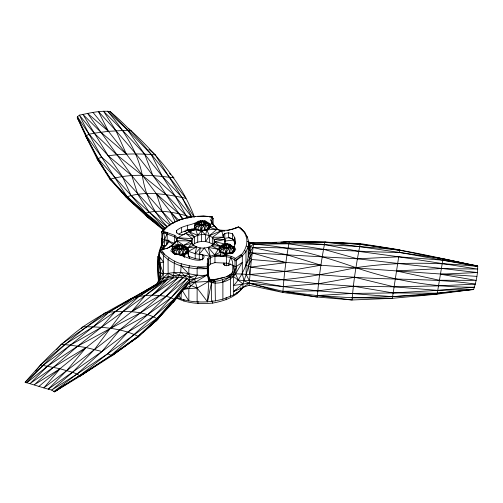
<?xml version="1.0" encoding="UTF-8"?>
<svg xmlns="http://www.w3.org/2000/svg" width="503" height="503" viewBox="0 0 503 503"><rect width="100%" height="100%" fill="white"/><g stroke="black" fill="none" stroke-linecap="round" stroke-linejoin="round"><path stroke-width="0.75" d="M158.961 278.241L158.973 255.247L162.01 245.244L161.752 231.864C173.818 217.686 194.516 214.699 212.096 216.755L210.801 219.993L211.87 223.011L215.133 226.576L214.485 226.017L209.977 227.501L206.865 229.953L205.652 234.744L205.639 241.578L209.355 242.496L212.304 244.1L213.209 245.143M209.355 242.496L209.374 235.681L206.865 229.953L201.376 231.059L195.623 229.381C188.782 231.292 182.407 234.945 176.471 238.636L176.371 241.553L169.838 246.998L166.512 248.702L170.674 246.401L177.182 240.723L191.31 240.937L192.253 238.623C197.924 233.046 209.085 233.021 214.171 239.378L214.649 241.704L213.712 243.986C208.047 249.563 196.843 249.658 191.762 243.263L191.31 240.937L177.289 237.743L174.811 235.341L163.117 231.154L161.752 231.864L162.387 233.537L162.387 238.906L162.01 245.244L161.268 245.508C156.773 256.737 156.93 269.275 158.785 281.032M280.812 242.195L289.275 241.61L324.831 242.163L360.129 244.251L399.854 250.243L477.643 265.917C477.988 273.764 476.064 281.806 473.707 289.307L437.126 294.167L392.39 296.657L317.651 290.879L283.145 286.597L249.06 283.126L233.656 285.497C246.564 272.01 258.523 239.277 238.529 226.859C229.28 231.713 219.44 231.034 209.977 227.501L210.367 225.596L211.87 223.011L217.585 229.569L211.87 223.011M214.14 243.917L214.171 239.378L223.628 237.146L224.986 239.409L224.986 244.339M212.304 244.1L212.373 237.315L221.553 230.651L221.905 231.078L224.86 231.053M146.914 328.887L155.697 321.235L172.906 302.724L188.399 283.573L195.346 282.189L208.77 281.403C216.334 285.767 231.028 281.158 235.549 273.777L236.58 266.339L236.58 260.108L235.63 258.548C228.199 253.688 218.509 254.562 210.524 257.574L208.72 259.435L208.148 264.553L208.047 272.689L209.311 279.857L208.77 281.403L207.513 301.819C197.082 302.441 186.368 301.454 176.679 297.336M223.125 237.165L223.125 235.052L224.81 233.505L228.4 232.782L232.537 233.732L234.775 237.825L235.341 242.081L234.153 246.533L235.775 249.463L233.128 252.971L226.199 254.021L223.231 253.261L220.572 252.11L218.453 249.331L211.486 245.948L219.534 246.036L224.929 243.999L224.986 239.409L214.171 239.378M189.474 258.573L189.505 256.379M248.017 241.49L249.765 243.05C251.877 256.87 247.746 270.972 242.855 283.824L233.656 291.558L242.936 287.427L242.855 283.824L233.656 276.625C226.023 277.103 219.101 282.655 211.247 281.032L209.311 279.857L208.336 274.122L208.167 266.841L197.874 266.854L197.126 268.778L197.126 275.204L194.636 279.196L195.346 282.189L197.126 288.062L207.513 301.819L215.366 300.869L222.886 299.197L222.886 281.667L232.939 274.701L235.549 273.777L242.308 262.315L236.58 266.339L235.027 266.326L228.708 263.622L226.388 263.176L226.356 255.304L220.666 256.442L220.572 252.11L214.58 254.895L210.059 256.329L207.695 258.768C206.934 266.288 207.003 274.028 208.77 281.403L197.126 288.062L184.362 288.86M248.62 244.427L250.425 246.571L252.902 247.507C301.825 247.413 350.578 251.645 399.464 252.462L399.86 249.878L360.249 243.584L324.944 242.195L289.275 241.61C286.15 258.372 283.918 275.512 282.906 292.488L317.355 297.047L352.15 299.989L392.346 298.323L437.126 294.167L443.024 258.737L473.386 265.307C424.431 254.675 375.282 243.087 324.944 242.195L289.181 241.824L248.394 243.257M208.167 266.841L207.142 263.754L208.148 264.553L208.047 272.689L209.311 279.857L207.431 274.845C196.032 277.31 185.242 271.023 174.025 272.645C169.134 272.896 163.437 274.965 158.961 272.18L158.659 279.404L157.376 283.629L152.937 286.748M181.275 292.13L181.042 299.027L178.54 295.06M207.695 258.768L208.72 259.435C209.443 264.345 207.576 269.281 208.336 274.122L207.431 274.845L194.636 279.196L189.166 279.882C178.936 274.204 167.071 279.435 157.376 283.629C132.811 298.405 106.856 310.753 83.039 326.768C61.397 342.662 42.623 361.934 25.15 382.23L43.868 387.907C89.93 352.672 137.652 319.091 178.37 277.505L180.703 272.098L181.281 263.792C172.9 261.648 166.518 255.914 159.941 250.695L161.18 249.419L166.682 248.444M163.255 249.337C165.374 243.553 164.959 236.932 163.117 231.154L167.6 226.388L173.29 222.754L180.483 219.622M35.625 371.164L40.504 365.002L64.591 344.599L93.156 326.849L115.225 311.596L159.256 283.195C162.689 272.525 158.527 261.617 159.941 250.695C169.624 266.32 190.486 269.507 207.431 268.621L208.336 268.747M223.42 263.528L223.697 264.547L224.828 265.351L226.501 265.722L228.268 265.559L228.406 263.214M159.187 253.474L159.187 251.953L160.199 250.752L160.344 248.815L161.325 247.671L164.33 245.791L165.896 245.86M175.019 254.417L173.164 253.103L172.667 249.739C175.314 243.898 183.067 243.37 186.902 248.319L187.606 251.777L186.204 253.889L183.161 255.31L180.841 255.524M203.331 224.256L203.331 222.144L202.407 220.792L201.018 221.999L198.515 221.798L194.554 225.797L195.057 229.154L194.554 225.797C197.201 219.949 204.96 219.421 208.789 224.369L209.493 227.828L208.795 228.884M173.164 253.103L172.667 249.739L176.628 245.747L177.76 247.036L176.188 248.193L173.258 251.946L175.673 253.663L179.275 254.002L179.634 249.633L181.03 248.407L184.318 247.445L187.493 250.519L186.204 253.889L186.097 252.619L182.394 247.319L182.583 245.2L181.445 246.093L181.445 248.916M176.465 246.451L174.063 247.639L178.345 244.942L181.445 246.093L183.972 246.187L184.318 247.445L183.526 248.633L183.161 255.31L186.097 252.619L187.493 250.519L183.526 248.633L181.03 248.407L181.816 249.438L183.086 253.921L179.923 255.373M208.349 229.267L209.38 226.57L206.205 223.495L202.916 224.457L201.521 225.684L201.175 231.166M202.445 231.135L204.979 229.972L205.413 224.684L206.205 223.495L205.859 222.238L203.331 222.144L200.232 220.993L195.95 223.697L195.843 224.81M231.16 253.707L232.983 252.852L234.385 250.739L234.272 249.482L231.097 246.407L227.809 247.369L226.413 248.601L226.067 254.078M226.702 254.342L229.871 252.883L230.305 247.595L231.097 246.407L230.751 245.15C227.048 241.868 221.358 244.816 219.446 248.708L219.742 251.318M399.854 250.243C351.352 244.665 302.561 243.936 253.814 242.842L251.362 259.491L249.111 285.245L242.936 287.427L249.06 283.126L282.711 291.275L317.355 297.047C318.569 278.719 321.467 260.277 324.831 242.163L359.563 246.646L443.024 258.737L437.528 257.995M231.418 256.279L230.607 257.523C234.832 263.497 231.179 270.394 233.656 276.625L233.656 294.921L222.886 299.197M183.916 256.882L184.173 254.619M226.275 276.7L228.387 275.94L231.229 273.651L232.939 274.701L234.341 272.544L235.027 266.326L235.027 260.956C246.313 252.431 252.607 238.108 239.724 227.4M247.143 241.308L248.752 241.987L248.168 246.86L245.992 251.557L245.992 265.288L250.551 267.137C285.094 271.947 319.833 275.084 354.634 277.247C394.836 280.19 435.315 278.14 475.285 284.126L438.471 285.867L393.962 286.817L353.408 286.226L317.651 290.879L282.711 291.275L352.15 299.989C353.351 281.133 356.658 262.195 360.249 243.584M184.519 257.567L184.922 254.6M174.811 235.341L174.585 243.263L162.387 238.906L161.752 238.095L161.325 247.671L163.682 248.155L160.199 250.752M477.184 266.131L477.643 265.917L442.747 260.17L398.703 256.807L392.346 298.323L351.911 297.757L317.135 295.569L352.465 293.412L393.013 292.935L437.233 293.205L472.801 289.659M174.359 261.107L174.025 272.645L172.982 277.901C129.164 315.067 82.618 348.875 39.027 386.323M202.671 259.85L195.208 258.599L195.208 253.663L196.547 246.967L187.99 247.627L183.589 245.433L177.182 240.723L177.289 237.743L192.253 238.623L192.265 243.942M207.513 301.819L211.436 282.975L210.795 279.618L208.971 278.423L211.247 281.032L208.77 281.403M56.707 349.56L61.215 344.322L86.812 326.755L109.289 311.885L130.811 298.864C137.564 295.959 145.191 295.663 152.44 295.085L167.644 279.398L168.159 276.92L168.059 259.674L168.989 258.008M167.059 244.433L168.228 239.981M173.063 252.431L172.667 249.739L175.843 246.935L177.76 247.036L177.578 249.18L179.275 254.002L183.086 253.921L186.097 252.619M195.057 229.154L194.554 225.797L198.515 221.798L199.653 223.087L199.465 225.231L201.162 230.053L204.979 229.972L207.984 228.67L209.38 226.57L208.789 224.369L204.47 221.251L203.338 221.421M219.849 251.393L219.446 248.708L223.407 244.709L224.539 246.005L224.357 248.142L226.054 252.965L229.871 252.883L232.876 251.582L234.272 249.482L233.681 247.281L230.751 245.15L228.224 245.055L225.124 243.905L220.842 246.608L223.244 245.414M204.281 224.778L204.47 221.251L203.331 222.144M228.224 247.878L228.224 245.055L229.362 244.162L229.173 246.281L232.876 251.582L232.983 252.852L234.272 249.482L230.305 247.595L227.809 247.369L228.595 248.4L229.871 252.883M164.33 245.791L162.01 245.244L167.612 232.568L163.752 232.82L162.387 233.537M228.708 263.622L230.607 257.523L226.388 256.712L214.951 256.165L214.58 254.895L208.217 247.344L218.453 249.331L219.534 246.036L214.649 241.704L224.986 239.409M236.58 266.339L234.341 272.544L235.549 273.777L238.252 279.976L243.986 280.743L249.281 280.592C285.358 281.994 320.845 274.839 356.005 267.69C396.377 261.648 437.327 262.296 477.85 266.452L399.464 252.462M230.575 296.43L230.575 279.033L229.928 277.071L232.556 271.538L234.341 272.544L233.197 265.345M207.431 268.621L189.574 265.823L188.839 267.753L188.839 273.978L190.178 277.052L194.636 279.196L189.675 281.667L157.181 318.236L137.96 336.4L111.918 355.715L80.254 376.03L54.456 391.831L53.456 391.321M213.146 224.093L213.146 218.717L212.096 216.755L212.857 218.39L211.788 221.062L212.184 223.282M183.526 248.633L181.816 249.438L178.71 248.268L177.578 249.18L175.673 253.663L177.484 254.669M209.38 226.57L205.413 224.684L203.702 225.489L200.596 224.319L199.465 225.231L197.566 229.714L199.974 231.053M227.727 248.337L225.489 247.231L224.357 248.142L222.458 252.625L225.47 254.298M476.863 276.373C401.639 271.601 326.466 265.873 251.362 259.491L248.432 266.263L249.834 274.487L283.881 279.964L318.531 283.774L353.408 286.226L393.013 292.935L437.723 290.382L473.707 289.307L437.233 293.205L392.39 296.657L351.911 297.757M251.362 259.491L248.168 256.385L250.406 251.368L252.902 247.507L287.006 254.814L320.971 265.194L284.843 271.463L249.834 274.487L235.549 273.777M179.854 245.2L178.358 245.106L172.674 246.967L170.794 250.959L174.723 254.034C183.419 254.826 190.882 260.655 199.949 260.284L203.432 258.687L204.155 256.53L202.671 254.914L195.208 253.663L188.355 251.343L187.99 247.627L191.762 243.263L183.589 245.433L182.092 245.338M179.275 254.002L181.816 249.438L179.634 249.633L177.578 249.18L176.188 248.193L175.843 246.935L176.628 245.747L179.131 245.948L180.52 244.741L181.445 246.093M159.64 262.226L158.961 263.302L160.991 273.286L158.659 279.404C168.876 276.248 179.665 273.349 190.178 277.052L197.126 275.204M206.865 229.953L217.139 229.11L209.374 235.681L205.639 241.578C201.213 241.201 196.107 241.635 192.825 244.974M230.299 263.943L229.657 264.905L228.268 265.559M207.431 274.845L195.346 282.189L189.675 281.667L157.873 319.078L137.96 336.4L111.194 355.351L80.254 376.03C74.369 371.843 66.798 371.063 60.096 368.73L43.868 387.907L48.25 389.165L101.958 351.528L127.951 332.011L147.813 314.538L166.16 296.349L186.927 278.656L190.178 277.052L189.166 279.882L189.675 281.667L188.399 283.573L191.153 285.597L197.126 288.062L197.126 301.963M218.453 249.331L214.58 254.895L220.528 255.096M182.205 290.382L188.839 300.939L188.839 288.559L191.153 285.597L195.346 282.189M221.936 253.242L220.037 250.909L222.967 247.155L224.539 246.005L224.539 247.413M189.675 281.667L172.906 302.724L174.679 299.631C168.159 295.387 159.91 295.783 152.44 295.085L178.37 277.505L168.059 273.406L163.148 278.046L159.256 283.195L109.289 311.885L93.156 326.849L70.307 345.152L43.157 365.323L25.15 382.23L26.351 382.871M158.244 279.31L157.936 256.549L158.973 255.247M101.958 351.528L119.764 330.018L147.813 314.538L171.139 297.751L189.166 279.882L174.095 299.159L153.704 316.519L111.194 355.351L54.456 391.831L51.702 390.064L48.25 389.165L66.679 370.617L86.107 347.529L101.958 351.528L77.041 374.025L53.846 391.472L79.713 375.54L107.743 353.728L157.181 318.236L174.679 299.631L164.934 310.722M250.551 267.137L285.924 262.654L252.173 252.896L250.406 251.368L248.721 248.608L250.425 246.571L253.468 244.194L288.728 243.817L323.41 249.255L357.382 258.8L477.435 272.544L440.383 274.192L476.115 280.378L439.389 280.246L396.414 270.947L441.338 268.539L477.781 269.074L398.703 256.807L358.614 251.381L324.297 244.452L289.181 241.824L282.906 242.22M205.652 234.744L201.376 231.059L197.71 235.285L197.729 242.113M162.438 249.35L169.058 241.767L169.058 240.352M176.283 297.858C187.424 303.674 200.376 304.064 212.656 303.114C224.068 300.97 236.297 297.179 242.993 286.955M195.208 253.663L200.282 247.891L199.282 254.116L199.282 259.051M160.828 315.394L155.697 321.235L157.873 319.078C142.531 310.313 122.99 310.672 105.749 312.514C77.041 333.017 50.256 356.13 26.917 382.645L47.653 366.058L70.307 345.152L101.373 327.308L167.644 279.398M161.853 314.23L163.909 311.891M230.305 247.595C228.092 248.966 224.929 248.979 222.967 247.155L222.622 245.898L225.91 244.911L227.299 243.704L228.224 245.055M233.656 294.921L240.359 290.514L243.301 287.207M163.802 230.393L146.977 216.674L128.579 199.578L109.956 179.313L97.123 158.829L85.673 136.03L89.113 134.244L94.206 133.188L108.428 131.321L122.782 130.56L131.17 130.742C157.452 155.163 181.658 182.947 194.416 216.975M172.982 277.901L168.159 276.92L162.897 281.278L138.746 296.651L122.921 311.439L94.476 349.497L72.539 372.377L51.702 390.064L77.041 374.025L107.743 353.728L127.951 332.011L153.704 316.519L171.139 297.751L186.927 278.656L184.915 275.977L180.703 272.098M208.72 265.898L210.524 264.037L214.951 262.629L226.388 263.176M81.385 328.44L83.039 326.768C101.895 326.736 121.588 328.044 138.696 336.589L157.873 319.078L147.417 328.314M198.955 222.2L200.232 220.993L201.018 221.999L201.018 224.828M177.496 245.747L178.345 244.942L179.615 245.2M224.275 244.709L225.124 243.905L226.394 244.162M161.752 231.864L167.6 226.388L166.663 226.633L149.033 211.989L130.899 195.189L97.852 158.47L85.673 136.03L77.267 117.62L77.412 116.797L79.355 115.181C89.415 113.118 99.713 110.415 110.044 111.49C139.828 136.219 161.928 168.386 186.022 198.352C166.688 194.189 145.046 190.492 126.09 197.101L110.817 179.238L97.123 158.829L101.7 157.238C126.328 178.024 144.921 204.79 169.995 225.162M206.029 230.468L207.984 228.67L204.281 223.37L205.859 222.238M230.431 253.826L232.876 251.582M110.566 356.011L111.918 355.715L136.376 338.066L139.281 335.501M143.349 331.905L144.506 330.88M169.838 246.998L177.182 240.723L178.358 245.106L173.887 243.571M129.265 342.92L136.376 338.066L140.475 334.495M142.814 332.452L144.575 330.924M197.905 216.529L203.57 216.032L207.978 216.56M103.976 314.029L105.749 312.514M195.416 225.137L194.554 225.797L199.653 223.087L199.653 224.501M173.956 248.759L172.667 249.739L176.188 248.193L177.446 248.168L178.71 248.268L179.634 249.633M226.991 247.966L228.595 248.4L226.054 252.965L222.458 252.625L220.037 250.909L219.446 248.708L220.735 247.721M236.58 260.108L242.308 255.926L245.992 251.557L244.603 250.343M183.972 246.187L182.394 247.319L184.318 247.445M230.751 245.15L229.173 246.281L231.097 246.407M127.611 301.121L130.811 298.864M125.392 345.567L127.976 343.8M233.656 291.558L236.096 289.898M80.254 376.03L93.778 366.957M95.715 365.662L97.004 364.794M54.456 391.831L61.63 387.084M63.592 385.788L65.547 384.493M204.979 229.972L203.702 225.489L201.521 225.684L199.465 225.231L195.145 227.997L197.044 230.33M177.578 249.18L173.258 251.946L175.157 254.279M220.037 250.909L224.357 248.142M176.415 232.826L176.415 230.714C182.639 224.986 191.744 225.753 198.402 221.226L204.979 220.798L210.028 223.734L210.367 227.714M136.376 338.066L138.696 336.589L111.918 355.715L107.743 353.728M178.93 234.065L181.445 232.48L187.55 230.066L194.812 228.437M194.856 216.655L195.309 216.372M183.589 245.433L191.31 240.937L191.48 243.974M230.607 257.523L234.084 259.391L240.981 254.644L242.308 255.926L242.308 273.802L243.986 280.743L249.06 283.126L282.906 292.488L249.111 285.245M231.525 273.934L226.168 276.845L211.115 280.24M196.547 246.967L188.355 251.343L188.355 256.279L195.208 258.599M160.199 259.171L159.941 256.92L163.349 262.038L158.961 263.302L158.244 261.912L159.275 260.34L157.936 256.549M195.95 223.697L197.754 222.798M234.247 228.544L238.529 226.859L243.433 231.481L245.112 232.474M191.153 285.597L183.608 289.162L188.839 288.559M194.491 243.509L194.454 236.693L185.997 233.461L183.105 234.756L179.942 234.687L177.069 233.254L176.415 230.714M219.446 248.708L222.967 247.155L224.225 247.13L225.489 247.231L226.413 248.601M209.374 235.681L221.553 230.651L223.628 237.146L212.373 237.315M193.592 245.357L187.99 247.627L188.355 256.279M199.465 225.231L198.075 224.244L197.729 222.986L201.018 221.999M175.843 246.935L179.131 245.948L179.131 248.778M224.162 277.461L214.41 280.014L210.795 279.618L215.083 281.41L215.366 300.869M179.112 220.062L187.977 217.503M227.048 230.638L236.988 227.626M172.347 223.005L173.29 222.754M235.058 244.892L234.775 242.76L232.537 238.661L228.4 237.718L224.81 238.435L224.81 233.505M163.481 249.237L164.997 248.966M186.707 217.912L191.153 217.227M192.63 216.994L194.114 216.768M233.926 240.038L224.734 241.088M170.674 246.401L175.302 245.86L175.302 247.275M79.87 122.267L77.267 117.62L86.17 135.483L101.7 157.238L126.888 196.377L164.179 229.701C145.266 214.108 127.114 197.572 110.817 179.238C97.513 159.646 87.289 138.262 77.412 116.797L89.113 134.244L108.239 155.792C123.826 153.648 139.645 153.44 155.301 154.899L194.164 217.133M273.123 242.716L276.197 242.509M275.066 242.71L276.631 242.609M398.703 256.807L357.382 258.8L252.173 252.896L245.992 265.288L246.244 274.588L249.281 280.592L283.145 286.597L318.531 283.774L354.634 277.247L393.962 286.817L437.723 290.382L474.448 287.213C434.177 287.351 394.088 280.825 356.005 267.69C322.844 255.983 288.753 246.25 253.468 244.194L248.853 242.415M197.729 222.986L199.653 223.087M395.943 249.664L399.86 249.878M222.622 245.898L224.539 246.005M204.281 223.37L206.205 223.495M223.407 244.709L225.91 244.911L225.91 247.74M61.215 344.322L70.307 345.152L86.107 347.529L53.513 367.215L30.067 383.544L47.653 366.058L77.751 346.121L101.373 327.308L115.225 311.596L133.767 297.569L157.376 283.629L163.349 273.525L163.349 255.65L164.355 254.046L161.18 249.419L161.966 249.507M203.25 216.309L206.293 216.567M209.336 216.824L211.625 217.019M205.413 224.684L202.916 224.457L203.702 225.489L201.162 230.053L197.566 229.714L195.145 227.997L198.075 224.244L200.596 224.319L201.521 225.684M209.443 216.73L212.385 217.082M40.504 365.002L60.096 368.73L34.254 384.814L53.513 367.215L77.751 346.121L110.572 328.34L140.148 313.086L166.16 296.349L183.186 277.662L184.915 275.977L188.839 273.978L181.042 265.842M253.814 242.842L248.4 242.1L249.771 242.584M324.944 242.195L327.981 242.679M189.512 229.469L193.328 230.123M214.649 241.704L224.929 243.999M232.493 247.017L233.681 247.281L234.385 250.739M185.714 248.048L186.902 248.319L187.606 251.777M181.281 263.792L189.574 265.823M186.67 230.041L190.901 231.103M191.278 217.189C176.503 212.832 160.067 208.657 144.946 213.322L128.579 199.578L122.594 192.655M163.752 232.82L174.585 236.8L176.471 238.636L176.471 241.509M218.308 229.821L221.905 231.078M213.712 243.986L219.534 246.036L219.534 250.972M191.461 229.154L194.177 230.135M185.928 230.022L190.027 231.556M187.682 229.607L191.649 231.191M228.959 237.567L233.115 239.359M174.025 272.645L179.219 275.047L183.186 277.662L159.696 295.582L131.541 311.766L145.197 295.569L162.897 281.278L163.349 273.525L159.589 262.987M246.571 246.112L248.168 246.86L248.168 256.385M186.732 251.934L187.99 252.563M246.036 236.146L247.715 237.133M184.702 231.16L186.506 232.248M169.058 241.767L173.032 244.207M223.231 253.261L226.356 255.304M111.025 180.036L109.956 179.313C130.673 173.208 152.793 175.145 173.956 177.823L172.284 176.176M233.681 247.281L229.362 244.162M186.902 248.319L182.583 245.2M228.387 275.94L229.928 277.071M164.11 229.808L146.977 216.674L144.946 213.322L126.09 197.101L118.104 187.632M165.311 228.557L145.631 212.951L130.899 195.189L122.336 176.371L108.239 155.792L82.876 114.357L100.889 132.251L126.385 154.088L156.395 193.768L177.792 221.119M185.997 233.461L192.253 238.623M128.787 128.774L131.17 130.742M108.239 155.792L131.755 175.604L146.499 193.8L162.199 211.543L173.51 223.269M148.857 149.272L155.301 154.899M194.454 236.693L188.707 231.65L197.71 235.285L195.623 229.381M178.942 220.333L170.536 212.134L175.302 221.974M169.492 173.428L170.611 174.528M165.38 228.494L149.033 211.989L137.684 194.095L131.755 175.604L87.604 113.445L108.428 131.321L126.385 154.088L115.998 130.799L103.555 111.232L122.782 130.56L144.631 154.163L162.343 176.408L181.967 197.201L191.649 216.699M110.044 111.49L151.302 154.559L162.343 176.408L175.145 196.025L187.38 217.812M210.801 219.993L211.788 221.062L212.681 223.577M212.857 218.39L213.146 218.717M214.485 226.017L217.585 229.569M119.098 188.619L120.594 190.348M183.312 219.025C172.083 205.394 163.72 189.625 152.899 175.648C136.175 153.17 117.551 132.214 98.531 111.666L108.428 131.321L93.017 112.433M167.034 226.356C153.34 212.543 145.009 194.485 142.324 175.302C137.438 150.906 123.442 129.824 107.535 111.169L128.026 130.573L144.631 154.163L152.899 175.648L175.145 196.025L191.517 216.78M225.124 243.905L225.91 244.911M178.345 244.942L179.131 245.948M97.123 158.829L100.223 163.286M101.109 164.563L102.876 167.109M187.984 218.302L186.28 215.737L166.304 194.73L116.778 154.817L94.206 133.188L79.355 115.181L89.113 134.244L101.7 157.238M170.693 224.489L162.199 211.543L156.395 193.768L178.861 213.7L182.671 219.522M234.084 259.391L235.027 260.956M85.673 136.03L87.271 138.734M88.063 140.086L88.861 141.437M187.279 252.695L188.317 254.725M214.41 280.014L215.083 281.41L211.436 282.975L211.436 301.41M188.889 256.128L189.556 258.291L189.556 256.216M209.085 226.337L209.493 227.828M222.433 279.775L222.886 281.667M223.125 235.052L223.628 237.146M208.217 247.344L210.524 257.574L210.524 264.037M248.287 246.357L248.721 248.608M223.502 263.012L223.697 264.547M166.021 239.711L166.581 245.143M224.64 263.126L224.828 265.351M201.376 231.059L201.602 241.44M226.451 262.616L226.501 265.722M240.359 287.697L240.359 290.514M236.882 292.425L236.882 293.953M235.341 242.081L235.341 243.496M234.775 237.825L234.775 242.76M234.153 246.533L234.153 251.462M232.537 233.732L232.537 238.661M229.494 245.194L229.494 247.287M228.4 232.782L228.4 237.718M226.727 244.364L226.727 247.847M226.168 297.474L226.168 299.769M224.093 245.332L224.093 247.419M214.951 256.165L214.951 262.629M212.656 300.825L212.656 303.114M210.028 223.734L210.028 227.255M208.148 264.553L208.148 271.016M204.979 220.798L204.979 222.207M202.671 254.914L202.671 259.146M201.835 221.452L201.835 224.935M198.402 221.226L198.402 222.634M197.981 301.303L197.981 303.592M194.812 223.502L194.856 230.38M187.55 225.13L187.55 230.066M183.903 299.618L183.903 301.146M182.715 246.231L182.715 248.325M181.445 227.545L181.445 232.48M179.942 245.401L179.942 248.884M177.76 247.036L177.76 248.451M177.314 246.369L177.314 248.457M172.674 246.967L172.674 251.902M167.197 233.958L167.197 240.421M204.275 248.023L199.282 254.116L210.059 256.329L204.275 248.023"/></g></svg>
